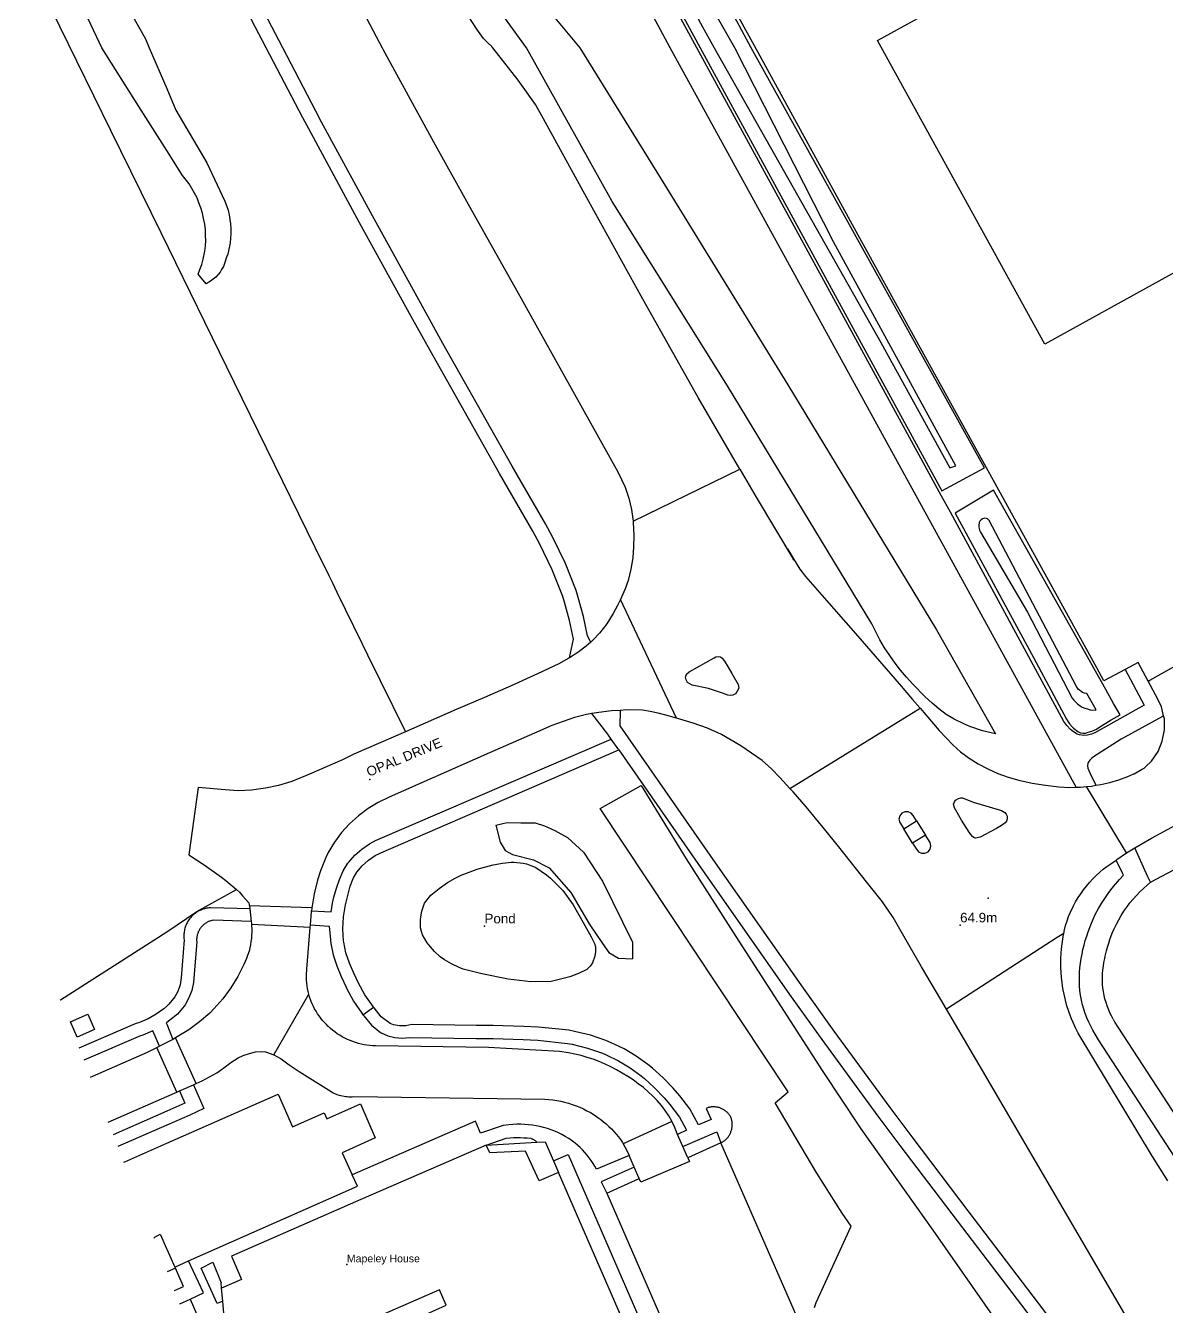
# Model space of a CAD drawing. Header units: millimetres. Extents: x 111502 to 977541, y 8702 to 1044108.
# Drawn here: x 974698.8 to 974855.2, y 475286.1 to 475461.6 of the extents above; entities that cross this region are included whole.
import ezdxf
from ezdxf.enums import TextEntityAlignment as Align

# ---------------------------------------------------------------- set-up
doc = ezdxf.new("R2010")
doc.units = ezdxf.units.MM
doc.header["$LTSCALE"] = 0.25
doc.layers.add('X HVSS Site Background', color=8, linetype='Continuous')
doc.styles.add('DE172433-F6F7-4C85-BB91-2B', font='arial.ttf', dxfattribs={"height": 0.2})

# ---------------------------------------------------------------- blocks, each defined once
blk = doc.blocks.new('OS MAP')
at = {"layer": 'X HVSS Site Background'}
for points in [[(488505.4, 239967.65), (488504.3, 239968.95), (488504.55, 239969.6), (488504.8, 239970.3), (488505, 239971), (488505.2, 239972.1), (488505.3, 239972.85), (488505.35, 239973.55), (488505.3, 239974.3), (488505.3, 239975.05), (488505.2, 239975.8), (488505.05, 239976.6), (488504.9, 239977.3), (488504.65, 239978.05), (488504.4, 239978.75), (488504.15, 239979.4), (488503.45, 239980.7), (488503.05, 239981.35), (488502.15, 239982.5), (488500, 239985.9), (488496.15, 239991.95), (488491.1, 240000), (488486.55, 240009.64)], [(488493.6, 240007.4), (488497.1, 240001.2), (488497.6, 240000), (488500, 239994.4), (488501.25, 239991.45), (488505.5, 239984.2), (488507.95, 239978.95), (488508.2, 239978.35), (488508.4, 239977.75), (488508.55, 239977.1), (488508.65, 239976.45), (488508.75, 239975.85), (488508.8, 239975.2), (488508.8, 239974.55), (488508.7, 239973.25), (488508.45, 239972.15), (488508.35, 239971.7), (488508.2, 239971.3), (488507.9, 239970.4), (488507.75, 239970), (488507.5, 239969.6), (488507.3, 239969.25), (488506.7, 239968.55), (488506.35, 239968.25), (488506, 239968), (488505.4, 239967.65)], [(488555.21, 239916.36), (488555.73, 239918.9), (488555.2, 239921.46), (488554.52, 239923.99), (488554.28, 239924.76), (488552.85, 239928.41), (488551.12, 239931.95), (488550.2, 239933.72), (488545.6, 239941.65), (488536.12, 239958.48), (488533.51, 239963.17), (488526.43, 239975.99), (488519.45, 239988.87), (488518.64, 239990.39), (488513.62, 240000), (488510.58, 240005.83)], [(488631.39, 239914.77), (488634, 239909.89), (488627.2, 239906.1), (488626.75, 239905.9), (488626.2, 239905.75), (488625.7, 239905.7), (488625.1, 239905.8), (488624.8, 239905.9), (488624.3, 239906.2), (488623.9, 239906.55), (488623.4, 239907.1), (488622.95, 239907.65), (488607.45, 239936.35), (488606.15, 239938.6), (488572.65, 240000), (488565.05, 240014)], [(488624.64, 239898.62), (488569, 240000), (488551.9, 240031.85), (488541.15, 240051.55), (488533.4, 240065.8), (488519.5, 240054.3), (488521.15, 240050.8), (488522.9, 240051.55), (488524.2, 240048.75), (488524.35, 240048.42)], [(488558.14, 239918.53), (488557.67, 239919.39), (488557.11, 239922.03), (488556.41, 239924.63), (488556.1, 239925.59), (488554.65, 239929.28), (488552.9, 239932.85), (488551.93, 239934.73), (488547.34, 239942.63), (488537.86, 239959.46), (488535.26, 239964.13), (488528.19, 239976.94), (488521.22, 239989.81), (488520.42, 239991.31), (488515.89, 240000), (488512.37, 240006.74), (488505.67, 240019.9), (488500, 240031.29), (488495.72, 240039.89), (488494.46, 240042.45), (488500, 240045.19), (488506.13, 240048.22)], [(488506.13, 240048.22), (488511.51, 240036.28), (488517.91, 240022.76), (488524.08, 240010.31), (488529.51, 240000), (488529.62, 239999.79), (488536.57, 239987.09), (488541.79, 239977.75), (488547.69, 239967.18), (488554.32, 239955.3), (488561.84, 239941.84), (488562.83, 239939.76), (488563.32, 239938.24), (488563.69, 239936.7), (488563.91, 239935.09)], [(488578.56, 239942.24), (488572.85, 239952.05), (488565.25, 239965.55), (488557.6, 239979.4), (488551.65, 239990.25), (488550.55, 239992.2), (488548.15, 239995.55), (488544.7, 240000), (488544.55, 240000.15), (488544, 240000.65), (488543.4, 240001.25), (488542.5, 240002.55), (488540.8, 240005.15)], [(488613.6, 239905.95), (488611.8, 239906.35), (488610.1, 239906.95), (488609.25, 239907.3), (488607.95, 239907.95), (488606.85, 239908.6), (488605.85, 239909.35), (488604.9, 239910.15), (488603.95, 239911), (488602.25, 239912.75), (488601.4, 239913.7), (488600.6, 239914.65), (488599.85, 239915.65), (488599.1, 239916.7), (488598.4, 239917.75), (488597.75, 239918.85), (488596.65, 239921), (488576.85, 239953.65), (488561.05, 239978.9), (488549.3, 240000), (488543.55, 240008)], [(488527.45, 240038.25), (488528.55, 240037.4), (488534.8, 240028), (488546.1, 240012.65), (488556.6, 240000), (488567.75, 239982), (488585.15, 239953.8), (488605.5, 239920.2), (488613.6, 239905.95)], [(488631.39, 239914.77), (488628.47, 239913.2), (488627.49, 239914.97), (488594.79, 239974.3), (488581.09, 239999.34), (488574.05, 240012.13), (488559.91, 240037.84), (488559.9, 240037.86)], [(488664.88, 239984.27), (488659.45, 239981.27), (488658.82, 239982.41), (488651.58, 239978.42), (488652.35, 239977.02), (488636.42, 239968.23), (488620.35, 239959.38), (488597.41, 240001), (488612.16, 240009.14), (488629.4, 240018.64), (488630.18, 240017.24), (488637.42, 240021.24), (488636.65, 240022.64), (488632.75, 240029.71)], [(488573.1, 240000), (488593.8, 239962), (488606.25, 239939.25), (488612.1, 239942.4), (488580.13, 240000), (488571, 240016.95), (488565.6, 240013.85), (488573.1, 240000)], [(488480.65, 240012.5), (488492.3, 239988.71), (488499.17, 239974.68), (488509.21, 239954.18), (488520.29, 239931.55), (488522.22, 239927.63), (488522.65, 239926.74), (488523.32, 239925.38), (488526.74, 239918.39), (488527.53, 239916.77), (488532.7, 239906.23)], [(488575.05, 240000), (488597.9, 239959.6), (488607.35, 239942.4), (488608.15, 239942.7), (488591.4, 239973.4), (488577.85, 240000), (488572.15, 240010.05), (488570.75, 240012.95), (488570.5, 240013.05), (488570, 240013.1), (488569.6, 240013.1), (488569.45, 240013.05), (488569.1, 240012.9), (488568.95, 240012.75), (488568.85, 240012.6), (488568.7, 240012.35), (488568.6, 240011.95), (488568.65, 240011.75), (488568.65, 240011.55), (488568.75, 240011.35), (488568.85, 240011.2), (488569.1, 240010.9), (488573.45, 240002.85), (488575.05, 240000)], [(488563.91, 239935.09), (488578.56, 239942.24)], [(488578.56, 239942.24), (488580.8, 239938.4), (488585.97, 239929.75), (488585.08, 239931.32), (488585.91, 239929.91), (488586.78, 239928.53), (488587.56, 239927.52), (488589.79, 239924.94), (488594.71, 239919.32), (488600.41, 239912.8), (488602.24, 239910.67), (488603.28, 239909.46)], [(488629.45, 239907.88), (488630.68, 239908.53), (488629.79, 239910.12), (488628.71, 239912.04), (488627.3, 239914.55), (488626.21, 239916.49), (488613.35, 239939.35), (488608.05, 239936.2), (488618.8, 239916.4), (488623.35, 239907.95), (488623.55, 239907.6), (488623.75, 239907.3), (488624.1, 239906.9), (488624.3, 239906.7), (488624.9, 239906.25), (488625.25, 239906.1), (488625.6, 239906.05), (488625.95, 239906.05), (488626.3, 239906.15), (488626.8, 239906.3), (488627.15, 239906.45), (488627.45, 239906.6), (488627.75, 239906.8), (488629.45, 239907.88)], [(488563.91, 239935.09), (488563.94, 239934.92), (488564.03, 239933.13), (488563.99, 239931.59), (488563.87, 239930.06), (488563.63, 239928.5), (488563.24, 239926.98), (488562.83, 239925.81), (488562.34, 239924.67), (488562.19, 239924.35)], [(488627.39, 239909.22), (488626.1, 239911.45), (488626.05, 239911.45), (488625.8, 239911.5), (488625.55, 239911.6), (488624.95, 239912.05), (488624.7, 239912.45), (488612.75, 239935.2), (488612.65, 239935.3), (488612.5, 239935.4), (488612.35, 239935.45), (488612.1, 239935.5), (488611.8, 239935.4), (488611.65, 239935.3), (488611.45, 239935.1), (488611.35, 239934.9), (488611.3, 239934.5), (488611.3, 239934.3), (488611.35, 239934.05), (488611.4, 239933.85), (488611.55, 239933.6), (488618, 239922.6), (488624.1, 239910.85), (488624.35, 239910.55), (488624.85, 239910.05), (488625.2, 239909.8), (488625.5, 239909.6), (488625.85, 239909.45), (488626.2, 239909.35), (488626.6, 239909.25), (488627.3, 239909.2), (488627.39, 239909.22)], [(488562.19, 239924.35), (488561.79, 239923.55), (488561.19, 239922.46), (488560.33, 239921.04), (488559.33, 239919.73), (488558.46, 239918.82), (488558.14, 239918.53)], [(488569.89, 239908.08), (488562.19, 239924.35)], [(488632.7, 239890.3), (488635, 239891.65), (488683.1, 239917.7), (488684.4, 239918.3), (488685.8, 239918.8), (488686.1, 239918.9), (488687.35, 239919.2), (488688.55, 239919.4), (488689.9, 239919.45), (488690.45, 239919.4), (488691.7, 239919.25), (488692.95, 239918.95), (488693.65, 239918.7), (488695.2, 239918.1), (488696.05, 239917.7), (488696.85, 239917.25), (488697.8, 239916.3), (488698.5, 239915.55), (488699, 239914.6), (488699.35, 239913.95)], [(488558.14, 239918.53), (488557.51, 239917.97), (488556.35, 239917.1), (488555.21, 239916.36)], [(488555.21, 239916.36), (488555.13, 239916.31), (488553.72, 239915.53), (488552.27, 239914.83), (488550.81, 239914.16), (488547.2, 239912.52), (488543.57, 239910.91), (488539.68, 239909.28), (488532.7, 239906.23)], [(488571.62, 239914.42), (488575.02, 239916.35), (488575.28, 239916.52), (488575.58, 239916.56), (488575.89, 239916.48), (488576.15, 239916.31), (488576.46, 239915.91), (488576.96, 239915.07), (488577.45, 239914.23), (488578.34, 239912.71), (488578.4, 239912.2), (488578.2, 239911.79), (488577.94, 239911.42), (488577.59, 239911.22), (488577.26, 239911.18), (488576.92, 239911.26), (488576.2, 239911.5), (488575.49, 239911.75), (488574.26, 239912.15), (488572, 239912.63), (488571.38, 239912.98), (488571.21, 239913.33), (488571.12, 239913.7), (488571.22, 239914.11), (488571.62, 239914.42)], [(488634.53, 239913.17), (488633.16, 239915.73), (488631.39, 239914.77)], [(488634.53, 239913.17), (488634.75, 239913.3), (488639.76, 239916.08)], [(488634.83, 239885.62), (488688.92, 239914.21), (488689.12, 239914.27), (488689.86, 239914.33), (488690.81, 239914.21), (488691.09, 239914.14), (488692.32, 239913.69), (488693.46, 239913.12), (488694.18, 239912.55), (488694.32, 239912.37), (488694.66, 239911.75), (488694.74, 239911.58)], [(488636.65, 239908.39), (488636.36, 239909.66), (488635.75, 239910.86), (488635.54, 239911.28), (488634.53, 239913.17)], [(488558.26, 239908.71), (488557.53, 239908.58), (488555.91, 239908.17), (488552.77, 239907.08), (488550.4, 239906.05), (488544.25, 239903.35), (488530.47, 239897.25), (488528.99, 239896.54), (488527.59, 239895.7), (488526.28, 239894.72), (488525.06, 239893.61), (488523.96, 239892.4), (488522.98, 239891.09), (488522.13, 239889.69), (488521.78, 239889), (488521.05, 239887.18), (488520.65, 239885.89), (488520.19, 239883.99), (488519.88, 239882.07)], [(488562.15, 239909.15), (488560.95, 239909.08), (488559.23, 239908.87), (488558.26, 239908.71)], [(488560.93, 239905.23), (488560.47, 239905.89), (488558.26, 239908.71)], [(488562.15, 239909.15), (488562.11, 239907.03), (488575.16, 239888.26), (488587.22, 239871.06), (488591.44, 239865.19), (488599.11, 239854.72), (488602.11, 239850.7), (488609.95, 239840.36), (488619.47, 239827.87), (488624.98, 239820.54), (488626.45, 239818.5), (488630.86, 239812.25), (488640.7, 239798.4), (488643.28, 239794.84), (488651.13, 239784.19), (488658.33, 239774.65), (488658.64, 239774.16), (488660.37, 239771.22), (488661.03, 239769.95), (488661.83, 239768.18), (488662.1, 239766.32), (488662.06, 239766.02)], [(488569.89, 239908.08), (488568.42, 239908.5), (488567.35, 239908.78), (488566.28, 239909.02), (488565.19, 239909.18), (488563.04, 239909.21), (488562.15, 239909.15)], [(488585.42, 239898.46), (488584.06, 239899.94), (488582.89, 239901.15), (488581.63, 239902.27), (488578.69, 239904.28), (488577.37, 239905.08), (488576.02, 239905.83), (488574.12, 239906.7), (488572.16, 239907.42), (488569.89, 239908.08)], [(488585.42, 239898.46), (488603.28, 239909.46)], [(488603.28, 239909.46), (488604.07, 239908.54), (488605.9, 239906.42), (488606.82, 239905.4), (488607.78, 239904.41), (488608.8, 239903.49), (488609.98, 239902.6), (488611.24, 239901.82), (488612.56, 239901.13), (488613.94, 239900.52), (488615.36, 239900.01), (488616.82, 239899.59), (488618.63, 239899.19), (488620.46, 239898.89), (488622.3, 239898.69), (488623.78, 239898.6), (488624.64, 239898.62)], [(488636.65, 239908.39), (488636.5, 239908.3), (488630.85, 239905.2), (488627.05, 239902.8), (488626.8, 239902.6), (488626.55, 239902.35), (488626.4, 239902.15), (488626.25, 239901.9), (488626.2, 239901.55), (488626.25, 239901.25), (488626.4, 239900.9), (488626.6, 239900.5), (488627.37, 239898.9)], [(488627.37, 239898.9), (488628.02, 239899.01), (488629.29, 239899.28), (488630.53, 239899.63), (488631.74, 239900.07), (488632.57, 239900.45), (488632.59, 239900.46), (488633.63, 239901.05), (488633.99, 239901.25), (488634.18, 239901.43), (488635, 239902.18), (488635.92, 239903.52), (488636.46, 239904.95), (488636.77, 239906.47), (488636.75, 239907.98), (488636.65, 239908.39)], [(488532.7, 239906.23), (488525.65, 239903.15), (488524.8, 239902.75), (488524.1, 239902.4), (488519.55, 239900.4), (488517.15, 239899.4), (488515.3, 239898.85), (488513.55, 239898.5), (488511.6, 239898.2), (488509.8, 239898.15), (488508, 239898.25), (488504.3, 239898.6), (488503, 239889.35), (488505.1, 239888), (488507.5, 239886.3), (488508.1, 239885.85), (488509.55, 239884.59)], [(488519.84, 239881.67), (488522.53, 239881.52), (488522.72, 239882.72), (488522.92, 239883.55), (488523.25, 239884.78), (488523.66, 239885.99), (488524.17, 239887.14), (488524.83, 239888.21), (488524.94, 239888.36), (488525.78, 239889.31), (488526.74, 239890.15), (488527.79, 239890.86), (488528.61, 239891.3), (488560.93, 239905.23)], [(488561.97, 239903.73), (488560.93, 239905.23)], [(488528.35, 239868.45), (488528.27, 239868.56), (488527.16, 239870.18), (488526.29, 239871.78), (488525.63, 239873.13), (488525.04, 239874.51), (488524.56, 239875.92), (488524.25, 239877.37), (488524.22, 239877.55), (488524.13, 239879.2), (488524.23, 239880.86), (488524.5, 239882.5), (488524.58, 239882.85), (488524.84, 239883.97), (488525.15, 239885.07), (488525.57, 239886.13), (488526.07, 239886.96), (488526.79, 239887.84), (488527.64, 239888.61), (488528.58, 239889.26), (488529.33, 239889.65), (488561.97, 239903.73)], [(488561.97, 239903.73), (488573.52, 239887.12), (488585.58, 239869.91), (488589.81, 239864.02), (488597.49, 239853.54), (488600.51, 239849.51), (488608.36, 239839.16), (488617.88, 239826.66), (488623.38, 239819.33), (488624.83, 239817.32), (488629.23, 239811.1), (488639.07, 239797.24)], [(488588.79, 239827.3), (488589, 239827.97), (488593.8, 239838.45), (488592.6, 239840.25), (488589.1, 239845.7), (488583.38, 239855.34), (488585.16, 239856.86), (488559.41, 239895.72), (488565.05, 239898.85), (488571.2, 239888.8), (488578, 239878.15), (488589.85, 239859.8), (488595.15, 239851.8), (488605, 239837.9), (488622.9, 239812.3)], [(488606.87, 239868.2), (488606.09, 239869.53), (488603.48, 239874.02), (488600.87, 239878.52), (488599.57, 239880.78), (488598.11, 239882.93), (488595.93, 239885.67), (488592.3, 239890.23), (488589.98, 239893.1), (488587.63, 239895.95), (488585.88, 239897.97), (488585.42, 239898.46)], [(488624.64, 239898.62), (488625.27, 239898.63), (488626.08, 239898.72)], [(488626.08, 239898.72), (488626.74, 239898.79), (488627.37, 239898.9)], [(488631.55, 239889.65), (488626.08, 239898.72)], [(488609.08, 239897.15), (488610.52, 239896.56), (488612.72, 239895.92), (488614.41, 239895.43), (488614.88, 239895.18), (488615.07, 239894.94), (488615.19, 239894.67), (488615.21, 239894.3), (488615.09, 239893.95), (488614.92, 239893.72), (488614.69, 239893.54), (488614.21, 239893.24), (488613.73, 239892.96), (488611.49, 239891.76), (488610.88, 239891.65), (488610.83, 239891.65), (488610.64, 239891.73), (488610.47, 239891.85), (488610.21, 239892.13), (488610, 239892.46), (488608.93, 239894.11), (488607.97, 239895.81), (488607.86, 239896.32), (488607.96, 239896.6), (488608.11, 239896.83), (488608.52, 239897.09), (488608.87, 239897.15), (488609.08, 239897.15)], [(488602.77, 239894.01), (488602.31, 239894.75), (488602.06, 239895.06), (488601.64, 239895.26), (488601.18, 239895.26), (488600.76, 239895.06), (488600.47, 239894.7), (488600.36, 239894.24), (488600.47, 239893.79), (488601.02, 239892.91)], [(488601.02, 239892.91), (488602.77, 239894.01)], [(488602.77, 239894.01), (488604, 239892.06)], [(488545.12, 239893.41), (488546.67, 239893.77), (488548.54, 239893.72), (488550.49, 239893.75), (488551.79, 239893.33), (488553.21, 239892.68), (488554.91, 239891.74), (488557.12, 239889.7), (488559.75, 239885.73), (488563.84, 239877.38), (488563.85, 239876.25), (488563.83, 239875.11)], [(488545.12, 239893.41), (488545.68, 239891.09), (488546.4, 239889.94), (488547.38, 239889.42), (488550.29, 239888.69), (488552.4, 239887.59), (488555.39, 239884.2), (488557.92, 239879.89), (488559.71, 239877.18), (488560.58, 239875.98), (488561.94, 239875.17), (488563.83, 239875.11)], [(488602.24, 239890.96), (488601.02, 239892.91)], [(488602.24, 239890.96), (488602.76, 239890.14), (488603.05, 239889.77), (488603.47, 239889.57), (488603.93, 239889.57), (488604.35, 239889.77), (488604.64, 239890.14), (488604.74, 239890.59), (488604.64, 239891.04), (488604, 239892.06)], [(488604, 239892.06), (488602.24, 239890.96)], [(488630.14, 239888.64), (488630.24, 239888.71), (488630.25, 239888.72), (488631.55, 239889.65)], [(488631.55, 239889.65), (488632.7, 239890.3)], [(488634.83, 239885.62), (488634.49, 239886.35), (488632.7, 239890.3)], [(488555.24, 239872.62), (488552.7, 239871.98), (488549.92, 239871.95), (488546.81, 239872.31), (488543.2, 239873.03), (488540.65, 239873.7), (488540.08, 239873.91), (488539.05, 239874.39), (488538.07, 239874.95), (488537.48, 239875.39), (488536.71, 239876.08), (488535.92, 239877), (488535.7, 239877.3), (488535.05, 239878.39), (488534.9, 239878.83), (488534.79, 239879.35), (488534.78, 239880.42), (488534.82, 239880.87), (488534.95, 239881.65), (488535.33, 239882.72), (488536.21, 239883.83), (488537.33, 239884.76), (488538.46, 239885.55), (488539.55, 239886.16), (488540.35, 239886.55), (488542.56, 239887.39), (488544.74, 239887.99), (488546.02, 239888.22), (488547.19, 239888.35), (488547.57, 239888.36), (488548.87, 239888.23), (488549.31, 239888.12), (488550.27, 239887.76), (488550.59, 239887.6), (488552.06, 239886.63), (488552.62, 239886.17), (488554.3, 239884.45), (488555.72, 239882.5), (488557.06, 239880.09), (488558.18, 239878.12), (488558.63, 239877.22), (488558.76, 239876.76), (488558.78, 239876.1), (488558.67, 239875.46), (488558.34, 239874.55), (488558.03, 239874.07), (488557.6, 239873.65), (488556.45, 239873.1), (488555.24, 239872.62)], [(488622.96, 239878.59), (488623.06, 239879.06), (488623.22, 239879.68), (488623.41, 239880.3), (488623.63, 239880.91), (488623.87, 239881.51), (488624.28, 239882.36), (488624.59, 239882.93), (488624.93, 239883.49), (488625.28, 239884.03), (488625.66, 239884.56), (488626.07, 239885.07), (488626.49, 239885.57), (488626.93, 239886.05), (488627.39, 239886.5), (488627.86, 239886.95), (488628.36, 239887.37), (488628.87, 239887.77), (488629.4, 239888.14), (488630.01, 239888.54), (488630.14, 239888.64)], [(488642.63, 239841.12), (488627.72, 239864.01), (488627.25, 239864.75), (488626.94, 239865.3), (488626.65, 239865.86), (488626.38, 239866.43), (488626.13, 239867.01), (488625.91, 239867.6), (488625.72, 239868.2), (488625.54, 239868.8), (488625.4, 239869.42), (488625.27, 239870.12), (488625.18, 239870.75), (488625.13, 239871.37), (488625.1, 239872), (488625.1, 239872.62), (488625.13, 239873.25), (488625.18, 239873.88), (488625.25, 239874.51), (488625.34, 239875.13), (488625.46, 239875.75), (488625.59, 239876.37), (488625.74, 239876.99), (488625.91, 239877.6), (488626.1, 239878.2), (488626.29, 239878.8), (488626.66, 239879.78), (488626.98, 239880.53), (488627.33, 239881.27), (488627.72, 239881.99), (488628.13, 239882.7), (488628.57, 239883.39), (488629.03, 239884.06), (488629.53, 239884.72), (488630.05, 239885.35), (488630.59, 239885.96), (488631.16, 239886.55), (488631.01, 239886.86), (488630.14, 239888.64)], [(488629.72, 239866.81), (488629.49, 239867.26), (488629.28, 239867.71), (488629.08, 239868.18), (488628.91, 239868.65), (488628.75, 239869.12), (488628.61, 239869.61), (488628.5, 239870.08), (488628.4, 239870.63), (488628.33, 239871.1), (488628.29, 239871.58), (488628.27, 239872.06), (488628.27, 239872.56), (488628.29, 239873.06), (488628.33, 239873.57), (488628.39, 239874.09), (488628.47, 239874.61), (488628.57, 239875.13), (488628.63, 239875.45), (488628.68, 239875.65), (488628.81, 239876.18), (488628.96, 239876.71), (488629.12, 239877.24), (488629.28, 239877.75), (488629.6, 239878.6), (488629.87, 239879.22), (488630.17, 239879.85), (488630.49, 239880.46), (488630.84, 239881.05), (488631.21, 239881.64), (488631.6, 239882.2), (488632.02, 239882.76), (488632.46, 239883.29), (488632.91, 239883.8), (488633.44, 239884.35), (488634.83, 239885.62)], [(488485.36, 239869.43), (488485.45, 239869.49), (488500, 239878.82), (488504.13, 239881.58), (488509.55, 239884.59)], [(488509.55, 239884.59), (488509.95, 239884.25), (488510.4, 239883.75), (488511.25, 239882.78), (488511.25, 239882.76), (488511.3, 239882.48), (488511.33, 239882.34)], [(488511.4, 239881.94), (488506.04, 239882.09), (488505.77, 239882.07), (488505.62, 239882.05), (488505.46, 239882.02), (488505.3, 239881.99), (488505.15, 239881.95), (488505, 239881.9), (488504.84, 239881.85), (488504.7, 239881.79), (488504.55, 239881.73), (488504.41, 239881.66), (488504.27, 239881.58), (488504.13, 239881.5), (488504, 239881.41), (488503.87, 239881.32), (488503.74, 239881.22), (488503.62, 239881.12), (488503.5, 239881.01), (488503.39, 239880.9), (488503.28, 239880.78), (488503.11, 239880.57), (488503.02, 239880.44), (488502.93, 239880.31), (488502.85, 239880.17), (488502.78, 239880.03), (488502.7, 239879.89), (488502.64, 239879.74), (488502.58, 239879.59), (488502.53, 239879.44), (488502.48, 239879.29), (488502.44, 239879.14), (488502.41, 239878.98), (488502.38, 239878.82), (488502.36, 239878.66), (488502.34, 239878.51), (488502.34, 239878.35), (488502.33, 239878.19), (488502.34, 239878.03), (488502.35, 239877.87), (488502.37, 239877.71), (488501.99, 239872.5), (488501.83, 239871.55), (488501.52, 239870.64), (488501.12, 239869.87), (488500.3, 239868.9), (488500, 239868.63), (488499.59, 239868.26), (488498.56, 239867.49), (488497.45, 239866.86), (488496.26, 239866.37), (488495.67, 239866.18), (488487.96, 239862.85)], [(488511.33, 239882.34), (488511.4, 239881.94)], [(488519.88, 239882.07), (488511.33, 239882.34)], [(488511.4, 239881.94), (488511.58, 239880.22)], [(488519.88, 239882.07), (488519.88, 239882.05), (488519.84, 239881.67)], [(488511.58, 239880.22), (488506.46, 239880.4), (488506.27, 239880.37), (488506.16, 239880.35), (488506.05, 239880.32), (488505.95, 239880.28), (488505.84, 239880.24), (488505.73, 239880.2), (488505.63, 239880.16), (488505.53, 239880.11), (488505.43, 239880.05), (488505.33, 239879.99), (488505.24, 239879.93), (488505.15, 239879.86), (488505.06, 239879.79), (488504.97, 239879.71), (488504.89, 239879.63), (488504.81, 239879.55), (488504.74, 239879.47), (488504.67, 239879.38), (488504.6, 239879.29), (488504.54, 239879.19), (488504.48, 239879.1), (488504.42, 239879), (488504.37, 239878.9), (488504.32, 239878.8), (488504.28, 239878.69), (488504.24, 239878.58), (488504.21, 239878.48), (488504.17, 239878.37), (488504.15, 239878.26), (488504.13, 239878.15), (488504.11, 239878.03), (488504.1, 239877.92), (488504.09, 239877.81), (488504.09, 239877.7), (488504.09, 239877.58), (488504.1, 239877.47), (488503.67, 239871.83), (488503.43, 239870.76), (488503.04, 239869.73), (488502.5, 239868.77), (488502.38, 239868.59), (488501.45, 239867.53), (488500.43, 239866.67), (488500, 239866.37), (488499.92, 239866.31), (488500, 239866.12), (488500.83, 239864.06)], [(488511.58, 239880.22), (488511.6, 239880.03), (488511.62, 239879.82)], [(488519.69, 239879.78), (488519.83, 239881.54), (488519.84, 239881.67)], [(488511.62, 239879.82), (488511.63, 239879.64), (488511.65, 239879.21), (488511.65, 239878.77), (488511.63, 239878.33), (488511.59, 239877.89), (488511.54, 239877.46), (488511.47, 239877.02), (488511.38, 239876.6), (488511.27, 239876.17), (488511.08, 239875.55), (488510.93, 239875.13), (488510.76, 239874.73), (488510.58, 239874.33), (488509.75, 239872.68), (488508.78, 239871.11), (488507.68, 239869.62), (488506.46, 239868.24), (488505.89, 239867.67), (488504.5, 239866.45), (488503.02, 239865.35), (488501.44, 239864.39), (488501.2, 239864.26)], [(488519.66, 239879.38), (488511.62, 239879.82)], [(488519.45, 239870.27), (488519.36, 239870.64), (488519.29, 239871.02), (488519.23, 239871.39), (488519.19, 239871.77), (488519.16, 239872.16), (488519.15, 239872.54), (488519.15, 239872.92), (488519.2, 239873.67), (488519.66, 239879.38)], [(488519.66, 239879.38), (488519.69, 239879.78)], [(488519.69, 239879.78), (488522.27, 239879.58), (488522.43, 239877.7), (488522.49, 239877.19), (488522.82, 239875.64), (488523.3, 239874.13), (488523.91, 239872.66), (488524.59, 239871.21), (488524.65, 239871.08), (488525.6, 239869.3), (488526.73, 239867.63), (488526.88, 239867.44)], [(488622.96, 239878.59), (488622.05, 239878), (488606.87, 239868.2)], [(488637.22, 239844.65), (488635.11, 239848), (488624.93, 239864.9), (488624.57, 239865.63), (488624.23, 239866.37), (488624.02, 239866.89), (488623.92, 239867.12), (488623.65, 239867.89), (488623.4, 239868.66), (488623.19, 239869.45), (488623, 239870.24), (488622.85, 239871.04), (488622.66, 239872.58), (488622.61, 239873.23), (488622.58, 239873.89), (488622.57, 239874.54), (488622.58, 239875.19), (488622.6, 239875.84), (488622.65, 239876.49), (488622.72, 239877.14), (488622.81, 239877.79), (488622.92, 239878.42), (488622.96, 239878.59)], [(488514.69, 239861.93), (488519.45, 239870.27)], [(488569.24, 239852.81), (488569.23, 239852.83), (488568.8, 239853.59), (488568.33, 239854.31), (488567.81, 239855), (488567.24, 239855.66), (488566.64, 239856.28), (488566, 239856.88), (488565.33, 239857.44), (488564.63, 239857.98), (488563.92, 239858.49), (488563.18, 239858.97), (488562.43, 239859.43), (488561.64, 239859.88), (488560.87, 239860.29), (488560.08, 239860.66), (488559.27, 239861.01), (488558.46, 239861.32), (488557.63, 239861.59), (488556.79, 239861.84), (488555.94, 239862.04), (488555.08, 239862.22), (488553.82, 239862.41), (488544.1, 239862.95), (488528.63, 239863.15), (488528.23, 239863.17), (488527.83, 239863.2), (488527.43, 239863.25), (488527.04, 239863.32), (488526.65, 239863.4), (488526.26, 239863.5), (488525.88, 239863.62), (488525.5, 239863.75), (488525.13, 239863.89), (488524.76, 239864.05), (488524.4, 239864.22), (488524.05, 239864.41), (488523.7, 239864.62), (488523.37, 239864.83), (488523.02, 239865.08), (488522.72, 239865.31), (488522.42, 239865.56), (488522.16, 239865.8), (488522.14, 239865.82), (488521.87, 239866.09), (488521.6, 239866.36), (488521.35, 239866.65), (488521.11, 239866.95), (488520.88, 239867.26), (488520.66, 239867.57), (488520.46, 239867.9), (488520.27, 239868.23), (488520.09, 239868.57), (488519.93, 239868.91), (488519.78, 239869.26), (488519.56, 239869.9), (488519.45, 239870.27)], [(488526.88, 239867.44), (488528.35, 239868.45)], [(488575.93, 239849.89), (488576.04, 239849.94), (488576.14, 239849.98), (488576.23, 239850.03), (488576.32, 239850.09), (488576.41, 239850.15), (488576.49, 239850.21), (488576.57, 239850.28), (488576.65, 239850.35), (488576.73, 239850.42), (488576.8, 239850.5), (488576.87, 239850.58), (488576.94, 239850.66), (488577, 239850.75), (488577.06, 239850.83), (488577.12, 239850.92), (488577.17, 239851.02), (488577.22, 239851.11), (488577.26, 239851.21), (488577.31, 239851.31), (488577.34, 239851.41), (488577.38, 239851.51), (488577.41, 239851.61), (488577.44, 239851.71), (488577.46, 239851.82), (488577.48, 239851.92), (488577.5, 239852.03), (488577.51, 239852.13), (488577.52, 239852.24), (488577.52, 239852.35), (488577.52, 239852.45), (488577.51, 239852.56), (488577.5, 239852.66), (488577.49, 239852.77), (488577.47, 239852.87), (488577.45, 239852.97), (488577.42, 239853.07), (488577.39, 239853.18), (488577.35, 239853.27), (488577.31, 239853.37), (488577.26, 239853.47), (488577.21, 239853.56), (488577.14, 239853.67), (488577.08, 239853.75), (488577.02, 239853.84), (488576.95, 239853.92), (488576.88, 239854), (488576.8, 239854.07), (488576.72, 239854.14), (488576.64, 239854.21), (488576.56, 239854.28), (488576.47, 239854.34), (488576.38, 239854.4), (488576.29, 239854.45), (488576.2, 239854.5), (488576.1, 239854.55), (488576, 239854.59), (488575.9, 239854.63), (488575.8, 239854.67), (488575.7, 239854.7), (488575.6, 239854.73), (488575.49, 239854.75), (488575.39, 239854.77), (488575.28, 239854.78), (488575.17, 239854.8), (488575.07, 239854.8), (488574.96, 239854.81), (488574.86, 239854.8), (488574.75, 239854.8), (488574.64, 239854.79), (488574.54, 239854.77), (488574.43, 239854.76), (488574.33, 239854.73), (488574.23, 239854.7), (488574.13, 239854.67), (488574.03, 239854.63), (488573.93, 239854.59), (488574.62, 239853.08), (488572.91, 239852.32), (488571.71, 239854.54), (488570.34, 239856.3), (488569.42, 239857.35), (488568.05, 239858.78), (488566.59, 239860.1), (488565.94, 239860.62), (488564.35, 239861.75), (488562.68, 239862.74), (488560.93, 239863.6), (488560.2, 239863.9), (488558.08, 239864.62), (488555.9, 239865.15), (488555.09, 239865.3), (488550.97, 239865.72), (488548.88, 239865.82), (488544.73, 239865.97), (488542.42, 239865.98), (488533.57, 239866.08), (488532.75, 239865.92), (488531.91, 239865.91), (488531.09, 239866.06), (488530.6, 239866.23), (488529.39, 239867.14), (488528.42, 239868.37), (488528.35, 239868.45)], [(488667.9, 239766.98), (488667.49, 239767.55), (488664.32, 239772.03), (488661.25, 239776.58), (488656.98, 239783.17), (488652.4, 239790.58), (488645.57, 239802), (488639.41, 239812.57), (488633.1, 239823.33), (488627.16, 239833.53), (488621.47, 239843.28), (488616.05, 239852.52), (488611.82, 239859.78), (488606.87, 239868.2)], [(488487.72, 239864.37), (488486.79, 239866.47), (488489.18, 239867.52), (488490.1, 239865.42), (488487.72, 239864.37)], [(488526.88, 239867.44), (488527, 239867.28), (488528.04, 239866), (488529.31, 239864.98), (488529.39, 239864.93), (488530.31, 239864.55), (488531.28, 239864.31), (488532.27, 239864.23), (488533.27, 239864.31), (488542.4, 239864.18), (488544.73, 239864.17), (488548.84, 239864.02), (488550.85, 239863.93), (488554.94, 239863.51), (488555.56, 239863.38), (488557.67, 239862.87), (488559.71, 239862.17), (488560.23, 239861.95), (488561.91, 239861.13), (488563.51, 239860.16), (488565.03, 239859.07), (488565.48, 239858.7), (488566.87, 239857.43), (488568.18, 239856.05), (488568.97, 239855.14), (488570.3, 239853.41), (488571.16, 239851.78), (488571.26, 239851.59), (488570.01, 239851.03)], [(488629.72, 239866.81), (488629.96, 239866.39), (488630.38, 239865.73), (488645.28, 239842.87), (488646.83, 239840.53), (488652.87, 239831.47)], [(488499.01, 239863.13), (488498.09, 239865.21), (488496.71, 239864.64), (488496.38, 239864.53), (488488.61, 239861.2)], [(488501.2, 239864.26), (488500.83, 239864.06)], [(488504.01, 239858.01), (488501.2, 239864.26)], [(488489.53, 239858.86), (488497.35, 239862.29), (488498.64, 239862.94)], [(488498.64, 239862.94), (488499.01, 239863.13)], [(488501.36, 239856.83), (488500, 239859.89), (488498.64, 239862.94)], [(488500.83, 239864.06), (488500, 239863.64), (488499.01, 239863.13)], [(488504.01, 239858.01), (488504.83, 239858.38), (488506.85, 239859.46), (488507.84, 239860.14), (488508.79, 239860.87), (488509.78, 239861.53), (488510.49, 239861.85), (488511.32, 239862.12), (488512.16, 239862.33), (488513.01, 239862.4), (488513.52, 239862.35), (488514.69, 239861.93)], [(488514.69, 239861.93), (488515.66, 239861.38), (488516.77, 239860.55), (488517.04, 239860.37), (488518.15, 239859.67), (488522.52, 239856.89), (488522.72, 239856.78), (488522.91, 239856.69), (488523.12, 239856.6), (488523.32, 239856.52), (488523.65, 239856.41), (488523.86, 239856.35), (488524.08, 239856.3), (488524.3, 239856.26), (488524.52, 239856.23), (488524.74, 239856.21), (488524.96, 239856.19), (488525.18, 239856.19), (488525.4, 239856.19), (488525.64, 239856.21), (488551.82, 239855.84), (488552.37, 239855.81), (488552.91, 239855.75), (488553.46, 239855.67), (488554, 239855.57), (488554.53, 239855.45), (488555.06, 239855.31), (488555.58, 239855.15), (488556.1, 239854.96), (488556.61, 239854.75), (488557.11, 239854.53), (488557.6, 239854.28), (488558.08, 239854.02), (488558.7, 239853.63), (488559.1, 239853.36), (488559.49, 239853.07), (488559.88, 239852.77), (488560.25, 239852.46), (488560.61, 239852.13), (488560.95, 239851.79), (488561.29, 239851.44), (488561.6, 239851.07), (488561.91, 239850.7), (488562.2, 239850.31), (488562.46, 239849.9), (488562.56, 239849.75)], [(488503.64, 239857.84), (488505.07, 239854.58), (488503.18, 239853.66), (488500, 239852.29), (488493.27, 239849.38)], [(488501.73, 239856.99), (488502.61, 239857.38), (488503.64, 239857.84)], [(488503.64, 239857.84), (488504.01, 239858.01)], [(488491.95, 239852.71), (488500, 239856.24), (488501.36, 239856.83)], [(488501.73, 239856.99), (488502.47, 239855.31), (488500, 239854.22), (488492.64, 239850.99)], [(488494.13, 239847.2), (488494.23, 239847.26), (488500, 239849.81), (488515.28, 239856.55), (488517.25, 239852.05), (488521.57, 239854), (488521.94, 239853.16), (488526.54, 239855.2), (488528.58, 239850.57), (488524.04, 239848.49), (488525.41, 239845.49)], [(488501.36, 239856.83), (488501.73, 239856.99)], [(488563.39, 239848.13), (488558.89, 239846.26), (488558.67, 239846.67), (488558.43, 239847.06), (488558.17, 239847.45), (488557.9, 239847.83), (488557.61, 239848.19), (488557.31, 239848.55), (488556.99, 239848.89), (488556.66, 239849.21), (488556.32, 239849.53), (488555.97, 239849.83), (488555.6, 239850.11), (488555.09, 239850.47), (488554.63, 239850.75), (488554.16, 239851.02), (488553.68, 239851.25), (488553.18, 239851.46), (488552.68, 239851.65), (488552.17, 239851.82), (488551.65, 239851.97), (488551.12, 239852.1), (488550.12, 239852.28), (488549.58, 239852.35), (488549.05, 239852.39), (488548.51, 239852.42), (488547.97, 239852.42), (488547.43, 239852.4), (488546.89, 239852.36), (488546.1, 239852.26), (488543.01, 239851.22), (488542.33, 239852.86), (488525.41, 239845.49)], [(488569.24, 239852.81), (488562.56, 239849.75)], [(488570.01, 239851.03), (488569.79, 239851.61), (488569.55, 239852.18), (488569.24, 239852.81)], [(488543.79, 239849.57), (488546.51, 239850.49), (488547.07, 239850.56), (488547.53, 239850.59), (488548, 239850.61), (488548.46, 239850.61), (488548.93, 239850.58), (488549.4, 239850.55), (488549.89, 239850.49), (488549.97, 239850.46), (488550.05, 239850.43), (488550.13, 239850.4), (488550.2, 239850.36), (488550.28, 239850.32), (488550.35, 239850.27), (488550.42, 239850.22), (488550.5, 239850.17), (488550.57, 239850.11), (488550.63, 239850.06), (488550.69, 239850), (488550.74, 239849.95)], [(488570.74, 239849.38), (488570.01, 239851.03)], [(488570.74, 239849.38), (488575.38, 239851.39), (488575.93, 239849.89)], [(488543.79, 239849.57), (488526.62, 239842.09), (488508.85, 239834.34), (488510.25, 239831.14), (488507.5, 239829.94)], [(488543.79, 239849.57), (488550.74, 239849.95)], [(488553.7, 239845.8), (488551.04, 239844.64), (488549.16, 239848.75), (488544.29, 239848.49), (488543.79, 239849.57)], [(488550.74, 239849.95), (488551.87, 239850.01), (488553, 239847.4)], [(488562.56, 239849.75), (488562.81, 239849.33), (488563.03, 239848.9), (488563.39, 239848.13)], [(488571.42, 239847.83), (488570.74, 239849.38)], [(488575.93, 239849.89), (488571.42, 239847.83)], [(488592.14, 239799.9), (488596.89, 239801.98), (488587.27, 239823.98), (488587.22, 239823.96), (488582.64, 239822.01), (488581.99, 239823.45), (488586.64, 239825.44), (488575.93, 239849.89)], [(488553, 239847.4), (488555, 239848.28), (488573.91, 239804.8), (488571.91, 239803.93)], [(488553, 239847.4), (488553.7, 239845.8)], [(488564.08, 239846.54), (488563.39, 239848.13)], [(488571.42, 239847.83), (488571.64, 239847.31), (488564.98, 239844.46), (488564.76, 239844.98)], [(488502.96, 239833.68), (488526.12, 239843.93), (488525.41, 239845.49)], [(488571.91, 239803.93), (488553.7, 239845.8)], [(488564.08, 239846.54), (488559.53, 239844.52), (488560.33, 239842.96)], [(488560.33, 239842.96), (488564.76, 239844.98)], [(488564.76, 239844.98), (488564.08, 239846.54)], [(488560.33, 239842.96), (488570.87, 239818.7)], [(488498.22, 239836.84), (488498.25, 239836.86), (488498.42, 239836.97), (488498.59, 239837.08), (488498.76, 239837.18), (488499.07, 239837.33), (488499.95, 239835.39), (488500, 239835.28), (488501.09, 239832.85), (488502.96, 239833.68)], [(488501.06, 239829.63), (488502.27, 239830.18), (488501.17, 239832.68), (488500.05, 239832.19)], [(488503.22, 239828.44), (488505.05, 239829.33), (488502.96, 239833.68)], [(488507.66, 239828.15), (488506.89, 239827.83), (488504.69, 239832.7), (488506.31, 239833.5), (488507.44, 239830.66)], [(488507.5, 239829.94), (488507.44, 239830.66)], [(488507.66, 239828.15), (488507.5, 239829.94)], [(488535.46, 239826.35), (488538.29, 239827.61), (488537.37, 239829.72), (488528.8, 239825.98), (488515.15, 239819.96), (488513.75, 239823.17), (488511.02, 239821.95), (488509.29, 239823.85), (488507.91, 239825.37), (488507.66, 239828.15)], [(488501.78, 239827.8), (488503.22, 239828.44)], [(488503.22, 239828.44), (488504.14, 239826.32)]]:
    blk.add_lwpolyline(points, dxfattribs=at)
for p in [(488527.85, 239899.67), (488612.6, 239883.4), (488543.55, 239879.57), (488608.75, 239879.7), (488524.69, 239833.19)]:
    blk.add_point(p, dxfattribs=at)
at = {"layer": 'X HVSS Site Background', "style": 'DE172433-F6F7-4C85-BB91-2B'}
blk.add_text('OPAL DRIVE', height=1.312, rotation=22.5, dxfattribs=at).set_placement((488527.85, 239899.67), align=Align.BOTTOM_LEFT)
for s, height, p in [('Pond', 1.312, (488543.55, 239879.57)), ('64.9m', 1.312, (488608.75, 239879.7)), ('Mapeley House', 1.0312, (488524.69, 239833.19))]:
    blk.add_text(s, height=height, dxfattribs=at).set_placement(p, align=Align.BOTTOM_LEFT)

msp = doc.modelspace()

# ---------------------------------------------------------------- block references
at = {"lineweight": 0}
msp.add_blockref('OS MAP', (486218.2, 235458.61), dxfattribs=at)

doc.saveas('drawing.dxf')
